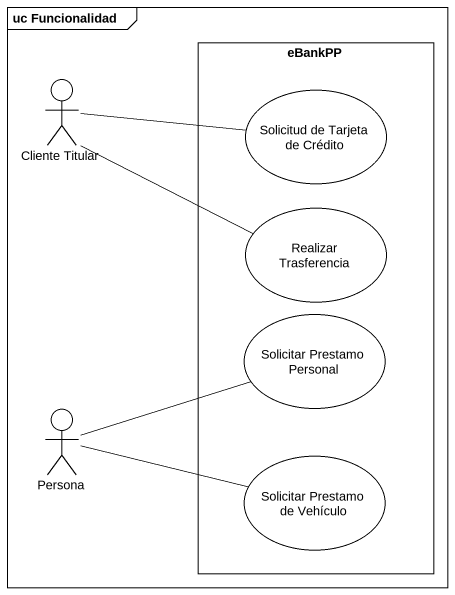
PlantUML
@startuml
mainframe uc Funcionalidad
rectangle eBankPP {
  usecase "Solicitud de Tarjeta de Crédito" as Solicitud_de_Tarjeta_de
  usecase "Realizar Trasferencia" as Realizar_Trasferencia
  usecase "Solicitar Prestamo Personal" as Solicitar_Prestamo_Personal
  usecase "Solicitar Prestamo de Vehículo" as Solicitar_Prestamo_de
}
actor "Cliente Titular" as Cliente_Titular
actor Persona
Cliente_Titular -right- Solicitud_de_Tarjeta_de
Cliente_Titular -right- Realizar_Trasferencia
Persona -right- Solicitar_Prestamo_Personal
Persona -right- Solicitar_Prestamo_de
@enduml
